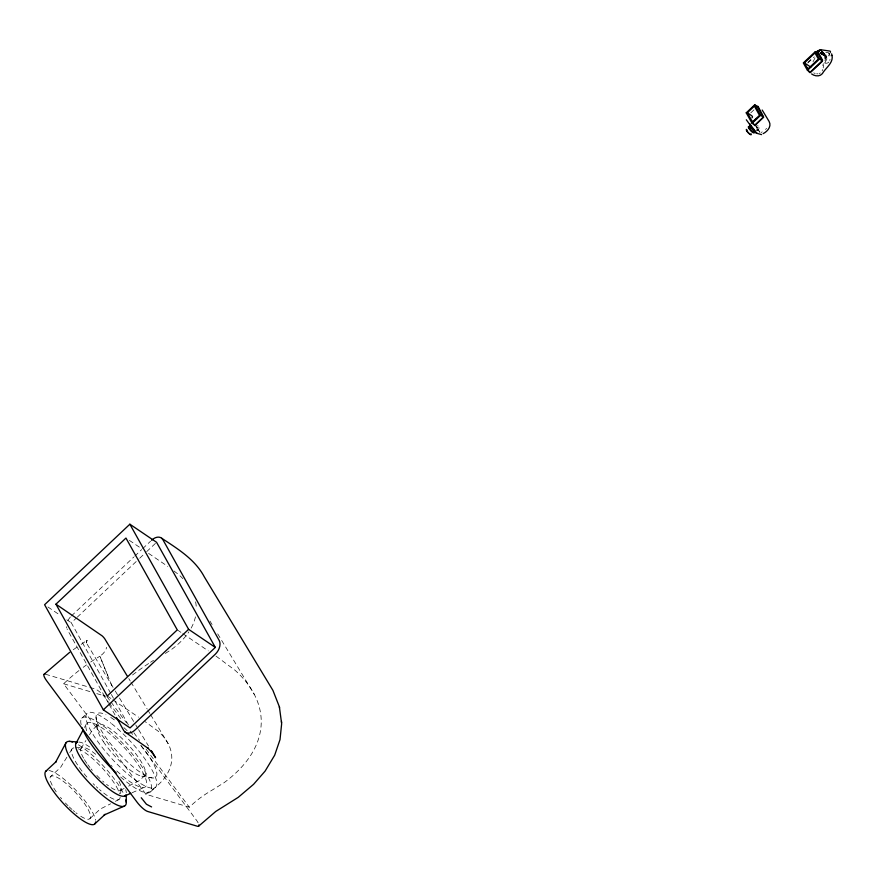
<?xml version="1.0" encoding="UTF-8"?>
<svg xmlns="http://www.w3.org/2000/svg" width="876" height="876" viewBox="0 0 876 876"><rect width="100%" height="100%" fill="white"/><g stroke="black" fill="none" stroke-linecap="round" stroke-linejoin="round"><path stroke-width="0.66" stroke-dasharray="4.38 3.29" d="M120.592 793.623L121.195 788.685M823.21 67.912L823.396 66.302A6.8 4.785 -36.3 0 0 823.013 64.495L828.948 52.834L821.71 51.772M812.994 61.802L815.403 57.236M830.547 52.056L823.922 64.627L822.684 65.339M84.479 727.474L86.297 724.058M66.904 757.192L60.532 767.496L50.589 776.563M69.741 752.604L71.865 749.177M80.964 748.553L85.914 740.538M89.462 734.811L92.626 729.752L97.729 725.021M71.372 615.981L133.732 557.092M134.729 556.161L141.66 549.613M142.646 548.683L150.562 541.204M110.694 693.288L71.306 622.814L76.256 618.138M77.252 617.197L138.726 559.151M139.722 558.22L145.668 552.603M146.664 551.661L156.574 542.299M750.798 112.84L754.586 109.259M807.902 62.262L810.793 59.535M807.825 63.006L814.319 56.885M216 656.102L235.042 670.26A186.862 101.255 -0.9 0 1 224.004 782.75L209.736 791.597A67.989 31.689 -50.7 0 0 191.461 805.197L189.304 807.201L145.964 794.313L63.641 683.773L66.543 681.079A124.129 57.849 -50.7 0 1 78.993 670.534M81.796 718.21L86.91 713.48M89.976 818.556L100.182 809.085L110.617 803.807M144.989 775.413L139.448 780.516L126.253 787.36M145.964 794.313L147.31 793.054A6.833 3.186 -50.7 0 1 149.15 791.685L152.49 789.55A96.831 52.472 -0.9 0 0 158.217 731.252L145.219 721.704M150.705 791.685L155.808 786.955M73.234 649.74L76.77 647.287M165.367 653.419L171.652 649.368A123.757 67.069 -0.9 0 0 188.898 631.859M81.172 644.397L87.107 640.192L86.417 642.754L86.286 641.812L86.593 643.926L86.45 642.973L114.537 689.817M120.253 790.459L125.049 787.973M115.413 801.321L119.016 799.46M132.046 792.758L144.573 787.239M75.752 747.808L83.176 747.469M141.846 776.169L152.074 777.921M45.442 674.213L88.553 687.036M89.856 687.43L95.079 688.985A10.786 2.727 47.2 0 1 105.766 698.391L108.208 701.676M63.641 683.773L90.414 691.733M96.787 693.628L105.711 696.278M129.352 540.361L141.792 548.792M148.57 553.38L167.787 566.4M177.27 629.877L181.693 632.866M182.799 633.622L208.247 650.857M47.939 606.991L60.181 615.28M66.85 619.803L71.306 622.814M107.255 695.982L111.723 699.015M112.84 699.771L138.517 717.159M823.396 52.44L822.268 51.279M823.111 53.359L824.338 54.246M174.006 571.01L178.956 574.864A123.757 67.069 -0.9 0 1 182.865 578.664M822.903 53.108L821.633 51.618M822.706 53.907L824.502 55.856M757.707 129.046L759.952 132.057M757.62 129.254L759.875 132.287M106.981 696.661L110.245 701.041M111.055 702.136L126.549 722.93M133.875 732.774L139.591 740.439M146.106 749.188L189.304 807.201M109.018 702.76L121.216 719.141M130.163 731.153L132.605 734.427M140.74 745.356L196.038 819.618A10.786 2.727 47.2 0 1 198.392 823.429M209.966 621.062L212.08 624.544M217.697 633.852L254.259 694.34M128.805 678.593L130.206 680.915M130.907 682.086L147.08 708.837M147.781 709.998L149.895 713.491M150.595 714.652L168.17 743.735M115.238 690.989L118.775 696.836M119.486 698.008L135.046 723.762M135.758 724.934L137.882 728.438M138.583 729.609L148.493 746.002M111.362 694.482L129.385 726.73M108.504 703.275L67.463 629.833A10.786 7.172 -55.9 0 1 67.036 628.902M109.161 704.457L115.117 715.112M825.652 54.64L825.893 55.1A5.037 3.559 -27.7 0 1 824.546 59.667A4.314 3.055 -27.7 0 0 825.444 55.801A4.314 3.055 -27.7 0 0 821.502 54.761M107.836 675.768L99.908 656.244L102.547 654.131A33.737 18.276 -0.9 0 0 106.62 647.309M111.887 685.809L99.908 656.244A124.129 57.849 -50.7 0 0 89.899 662.552M96.042 717.17L97.105 728.449M817.976 73.792A18.681 9.603 66.4 0 1 816.64 73.792M815.217 73.474A18.681 9.603 66.4 0 1 813.738 72.872M822.75 69.522A18.681 9.603 66.4 0 1 822.115 70.912M820.33 72.927A18.681 9.603 66.4 0 1 819.213 73.507M820.21 53.622A2.88 2.037 -27.7 0 1 823.013 54.268A2.88 2.037 -27.7 0 1 822.279 56.94M820.122 52.702A3.46 2.442 -27.7 0 1 823.32 53.6A3.46 2.442 -27.7 0 1 822.389 56.732M828.762 62.087A12.373 6.362 66.4 0 1 823.758 62.623M830.021 59.338A12.373 6.362 66.4 0 1 829.725 60.411M820.133 53.108A3.603 2.54 -27.7 0 1 823.549 53.775A3.603 2.54 -27.7 0 1 823.035 56.929M821.151 51.892A4.314 3.055 -27.7 0 1 824.207 53.458A4.314 3.055 -27.7 0 1 823.122 56.918M821.557 51.509A2.88 2.037 -27.7 0 1 821.228 53.841A5.037 3.559 -27.7 0 1 825.893 55.1M821.305 53.797A4.314 3.055 -27.7 0 1 824.863 54.739A4.314 3.055 -27.7 0 1 824.579 58.123M820.078 53.655A5.037 3.559 -27.7 0 1 825.389 54.257A5.037 3.559 -27.7 0 1 824.535 58.999M822.367 54.805A3.46 2.442 -27.7 0 1 824.371 58.013M822.334 51.421A3.603 2.54 -27.7 0 1 821.294 54.542M820.889 52.461A12.417 8.727 -36.3 0 1 821.316 54.794M829.331 53.6A18.516 13.02 -36.3 0 1 830.01 55.998M758.649 129.44A9.68 5.245 -0.9 0 1 757.707 130.721M757.598 125.476A9.68 5.245 -0.9 0 1 758.167 126.078M758.857 127.392A9.68 5.245 -0.9 0 1 758.879 128.761M756.656 130.185A5.037 1.27 47.2 0 1 756.733 130.371M757.346 129.221A4.314 1.095 47.2 0 1 756.612 130.031M761.277 132.55A6.8 3.165 -50.7 0 1 762.197 131.849M766.555 128.29A18.681 10.129 -0.9 0 1 765.504 129.495M756.952 129.298A5.037 1.27 47.2 0 1 757.379 130.239M118.95 781.359A28.788 7.271 47.2 0 1 106.543 784.348M103.948 782.202A28.788 7.271 47.2 0 1 102.634 781.042M99.974 778.567A28.788 7.271 47.2 0 1 96.042 774.581M92.298 770.376A28.788 7.271 47.2 0 1 91.115 768.964M89.976 767.54A28.788 7.271 47.2 0 1 87.841 764.737M86.855 763.357A28.788 7.271 47.2 0 1 84.271 759.393M83.548 758.145A28.788 7.271 47.2 0 1 96.601 755.002M120.132 797.335A34.547 8.727 47.2 0 1 99.448 789.55M97.86 788.148A34.547 8.727 47.2 0 1 96.272 786.703M94.685 785.192A34.547 8.727 47.2 0 1 93.097 783.637M86.921 777.056A34.547 8.727 47.2 0 1 74.515 747.863M78.293 748.816A34.547 8.727 47.2 0 1 102.448 768.208A34.547 8.727 47.2 0 1 119.607 793.612M195.436 616.857A123.757 67.069 -0.9 0 1 189.566 630.808M195.611 601.845A123.757 67.069 -0.9 0 1 196.29 608.097M78.446 744.841A43.187 10.906 47.2 0 1 123.713 793.919M78.731 742.049A35.993 9.088 47.2 0 1 90.786 747.797M125.706 789.692A35.993 9.088 47.2 0 1 126.286 792.747M56.206 791.762A28.788 7.271 47.2 0 1 57.63 777.603A28.788 7.271 47.2 0 1 87.655 808.57A28.788 7.271 47.2 0 1 78.391 814.647M77.165 813.738A28.788 7.271 47.2 0 1 75.894 812.764M74.613 811.713A28.788 7.271 47.2 0 1 73.299 810.607M71.985 809.446A28.788 7.271 47.2 0 1 69.335 806.982M68.01 805.679A28.788 7.271 47.2 0 1 65.393 802.985M61.648 798.792A28.788 7.271 47.2 0 1 60.466 797.368M116.815 770.968A43.187 10.906 47.2 0 0 136.733 785.663L138.167 786.298A43.187 10.906 47.2 0 0 141.792 770.541A43.187 10.906 47.2 0 0 105.93 730.683L104.08 729.325A43.187 10.906 47.2 0 0 87.622 733.289M112.183 766.467A43.187 10.906 47.2 0 1 110.869 765.131M81.15 724.638A50.381 12.724 47.2 0 1 111.734 732.785A50.381 12.724 47.2 0 1 151.548 786.232A50.381 12.724 47.2 0 1 119.235 775.753M141.189 745.772A43.187 10.906 47.2 0 1 151.34 777.789A43.187 10.906 47.2 0 1 106.324 738.161A43.187 10.906 47.2 0 1 105.974 714.772M110.759 717.455A43.187 10.906 47.2 0 1 116.147 721.222M123.91 727.649A43.187 10.906 47.2 0 1 127.885 731.361M83.187 667.326A124.129 57.849 -50.7 0 1 86.549 664.884M48.936 770.53A35.993 9.088 47.2 0 1 76.387 790.776A35.993 9.088 47.2 0 1 95.55 820.232M111.537 723.631A50.381 12.724 47.2 0 1 155.873 786.889A50.381 12.724 47.2 0 1 97.105 740.603A50.381 12.724 47.2 0 1 110.792 723.039M66.751 627.873A10.786 7.172 -55.9 0 1 66.609 626.745M68.043 620.471A10.786 7.172 -55.9 0 1 70.398 616.978M132.528 674.969A185.164 86.297 -50.7 0 1 149.555 662.913M150.552 662.256A185.164 86.297 -50.7 0 1 153.541 660.351M87.074 640.597L86.319 641.298L87.074 640.597M103.357 741.633A34.547 8.727 47.2 0 0 144.551 775.786A34.547 8.727 47.2 0 0 116.169 733.234A34.547 8.727 47.2 0 0 103.357 741.633"/><path stroke-width="1.31" d="M126.243 802.208L126.275 795.452M161.677 538.236C177.62 548.792 195.052 559.359 204.294 576.846L272.918 690.376L279.378 706.801L281.645 723.784L280.013 739.629L274.681 755.2L265.132 771.077L253.558 784.338L238.217 797.357L215.726 811.472L198.644 826.156M830.547 52.056L830.174 51.115L820.122 49.669L817.209 53.797M65.864 742.99L55.538 762.35L55.889 761.846L45.672 771.318M75.971 743.406L83.264 729.752M129.867 524.209L44.599 604.725L103.346 709.845L130.053 727.923L215.321 647.408L156.574 542.299L129.867 524.209L188.614 629.329L215.321 647.408M55.944 604.177L125.958 538.061L177.27 629.877L107.255 695.982L55.944 604.177L102.131 635.856A33.737 18.276 -0.9 0 1 105.602 640.203L127.392 676.261M103.346 709.845L188.614 629.329M746.232 112.818L754.762 104.77L757.433 106.576L763.303 117.088L754.773 125.137L752.112 123.33L746.232 112.818L748.016 114.022M747.37 112.763L754.367 106.149L759.503 115.336L752.495 121.95L747.37 112.763L751.98 115.939A3.373 1.829 -0.9 0 1 752.024 117.756M815.359 51.575L803.303 62.952L807.464 70.387L810.136 72.204L822.181 60.816L818.02 53.381L815.359 51.575L819.509 59.01L822.181 60.816M804.442 62.897L814.965 52.965L818.381 59.064L807.847 69.007L804.442 62.897L809.599 66.324A9.68 4.982 66.4 0 0 811.099 66.795M807.464 70.387L819.509 59.01M752.112 123.33L760.631 115.282L754.762 104.77M44.085 674.29L69.708 652.313M94.893 823.812L105.109 814.341L104.102 814.998L124.14 806.172M817.527 53.184L818.655 53.129L822.564 60.115L822.356 61.298L810.311 72.631L809.501 72.456L806.895 67.791M756.93 106.379L758.058 106.324L763.686 117.198L754.849 125.618L751.641 120.921M763.182 133.612C767.267 131.652 771.964 126.396 769.062 121.381L762.197 110.037M124.534 796.065L130.798 793.306M756.908 133.042L755.911 132.145M151.581 806.938L146.412 804.223L141.244 797.74M69.193 741.359L77.373 741.95M746.319 119.771L755.933 133.064L761.572 134.608M811.603 73.945C814.68 76.245 819.673 76.913 822.356 73.65C825.444 67.978 833.645 62.973 832.025 55.473M760.631 115.282L763.303 117.088M124.95 731.986L148.307 748.498L147.573 747.786L152.566 753.053L151.931 752.155L155.567 757.707L151.318 750.677M756.601 127.195L757.324 128.115L755.955 125.848M116.442 717.488L123.724 730.507A10.786 7.172 -55.9 0 0 135.068 729.96L215.255 654.252A10.786 7.172 -55.9 0 0 219.164 640.4L162.903 539.715A10.786 7.172 -55.9 0 0 151.559 540.262M831.642 53.841L832.047 55.571M279.378 706.801L279.553 707.972M281.481 721.419L281.656 722.59M816.969 52.144A2.88 2.037 -27.7 0 1 817.779 51.41M818.107 51.213A2.88 2.037 -27.7 0 1 819.498 50.764M815.983 52.637A3.603 2.54 -27.7 0 1 821.217 50.392M818.075 53.042A4.314 3.055 -27.7 0 1 818.545 52.724M750.195 128.29A2.88 0.723 47.2 0 1 749.955 127.819M749.845 127.447A2.88 0.723 47.2 0 1 750.316 127.14M753.875 130.995A2.88 0.723 47.2 0 1 753.798 131.389M753.404 132.331A3.46 0.876 47.2 0 1 752.867 132.134M752.615 131.98A3.46 0.876 47.2 0 1 752.024 131.564M751.564 131.159A3.46 0.876 47.2 0 1 751.236 130.863M749.779 129.21A3.46 0.876 47.2 0 1 749.068 128.006M748.925 127.469A3.46 0.876 47.2 0 1 749.396 127.162M753.853 131.203A4.314 1.095 47.2 0 1 753.25 132.725A4.314 1.095 47.2 0 1 749.1 128.662A4.314 1.095 47.2 0 1 749.166 126.604M754.192 130.929A3.603 0.909 47.2 0 1 753.218 131.63A3.603 0.909 47.2 0 1 749.955 128.312A3.603 0.909 47.2 0 1 749.933 126.604M750.261 134.192A2.88 0.723 47.2 0 1 747.064 131.006M746.79 130.371A2.88 0.723 47.2 0 1 746.79 130.097M754.619 130.404A4.314 1.095 47.2 0 1 754.236 130.119M753.853 129.801A4.314 1.095 47.2 0 1 750.535 125.673M755.616 131.334A5.037 1.27 47.2 0 1 755.024 130.984M754.597 130.677A5.037 1.27 47.2 0 1 753.929 130.13M753.699 129.922A5.037 1.27 47.2 0 1 750.414 126.024A5.037 1.27 47.2 0 1 750.294 124.053M751.181 133.908A3.603 0.909 47.2 0 1 748.433 133.032A3.603 0.909 47.2 0 1 746.757 129.418M754.324 120.395A18.516 8.629 -50.7 0 1 756.327 118.906M756.831 118.578A18.516 8.629 -50.7 0 1 757.324 118.26M753.743 129.013A5.037 1.27 47.2 0 1 753.053 128.323M752.834 128.071A5.037 1.27 47.2 0 1 752.188 127.338M751.991 127.086A5.037 1.27 47.2 0 1 751.619 126.593M751.137 125.881A5.037 1.27 47.2 0 1 750.568 124.841M125.914 799.876A43.187 10.906 47.2 0 1 89.462 783.056A43.187 10.906 47.2 0 1 70.211 741.446M71.339 741.676A43.187 10.906 47.2 0 1 72.577 742.049M116.136 772.906A50.381 12.724 47.2 0 1 82.136 727.879M125.881 794.904A35.993 9.088 47.2 0 1 94.017 775.074A35.993 9.088 47.2 0 1 77.318 742.246M95.615 821.984A35.993 9.088 47.2 0 1 64.988 805.197A35.993 9.088 47.2 0 1 46.68 770.661M198.874 824.874A10.786 2.727 47.2 0 1 197.286 826.221L147.65 811.461A10.786 2.727 47.2 0 1 136.963 802.044L46.691 680.827A10.786 2.727 47.2 0 1 44.873 674.104"/></g></svg>
